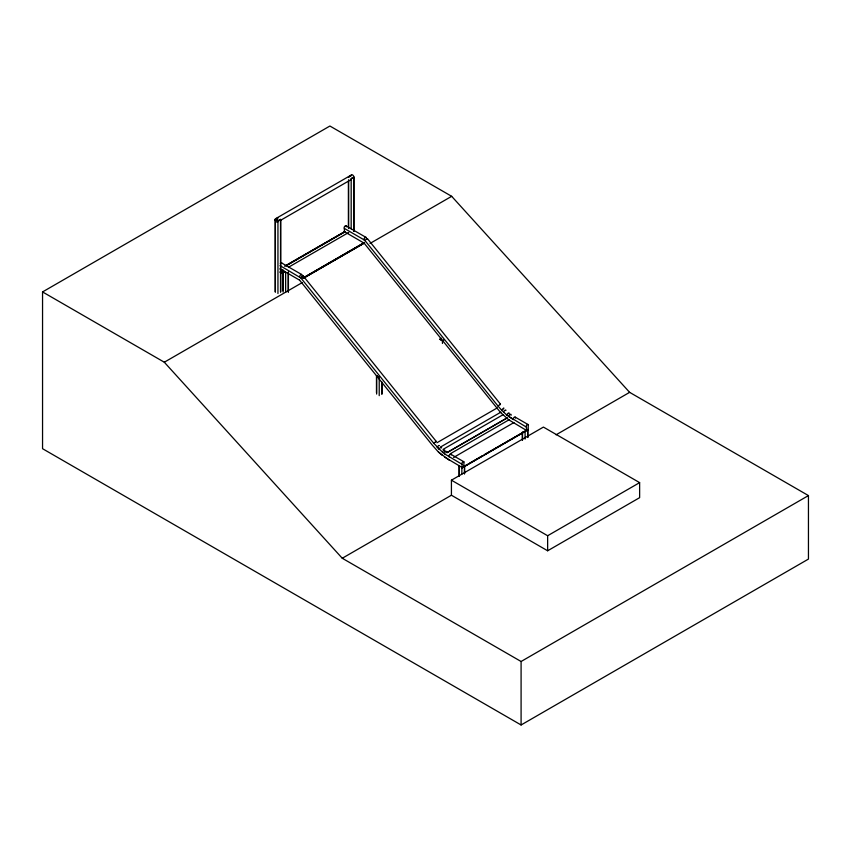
<?xml version="1.0" encoding="UTF-8"?>
<svg xmlns="http://www.w3.org/2000/svg" width="851" height="851" viewBox="0 0 851 851"><rect width="100%" height="100%" fill="white"/><g stroke="black" fill="none" stroke-linecap="round" stroke-linejoin="round"><path stroke-width="1.28" d="M444.605 451.349A1.553 0.702 -51.1 0 0 444.637 450.062A1.553 0.702 -51.1 0 0 443.222 450.881A1.553 0.702 -51.1 0 0 442.701 452.445L433.744 443.265L300.86 277.958L301.786 276.362L303.126 275.841L436.127 441.286L435.606 442.105M366.217 237.737A1.564 0.777 -53.9 0 0 364.824 237.812A1.564 0.777 -53.9 0 0 364.09 239.812C365.334 242.492 365.622 238.035 367.462 238.695L500.452 404.14L500.165 404.704M439.488 445.594L438.542 445.53L437.276 447.296M367.249 239.344L367.462 238.695M503.441 408.991L503.813 408.012L501.537 410.086L507.143 415.416L526.354 427.096A1.553 0.894 -60 0 1 527.312 424.638A1.553 0.894 -60 0 1 528.258 426L528.141 429.776L462.157 467.869L462.029 464.242A1.553 0.894 -60 0 1 462.976 461.785A1.553 0.894 -60 0 1 463.933 463.135L463.806 466.603M302.488 277.022L303.126 275.841M42.55 291.925L329.911 126.022L451.668 196.315L629.623 392.343L808.45 495.58L808.45 559.075L521.089 724.978L42.55 448.7L42.55 291.925L164.307 362.218L342.262 558.256L521.089 661.493L808.45 495.58M275.543 218.739L351.516 174.881M275.203 291.946L275.203 219.388L277.947 217.803M348.431 177.114L350.261 176.051M276.235 218.888L277.947 217.899M348.602 177.114L350.314 176.125M351.176 178.699L353.92 177.114L353.92 231.206M279.915 220.707L351.293 179.497M284.606 266.193L344.953 231.472M285.883 265.778L345.038 231.632M286.074 265.789L345.229 231.632M283.521 270.118L280.053 272.118L282.862 273.735L282.862 270.501M288.457 267.267L348.75 232.451M302.913 278.075L364.345 242.609L302.913 278.139M304.35 277.681L364.643 242.875L304.328 277.724M164.307 362.218L302.243 282.585M370.057 243.429L451.668 196.315M441.595 338.251L439.701 339.241L442.446 340.825M439.882 339.241L442.446 340.719L444.169 339.73M436.967 442.733L497.292 407.884M440.658 446.966L500.973 412.107M442.988 449.424L503.292 414.565M507.1 417.937L446.807 452.743L507.09 417.99M450.211 453.806L509.366 419.596M453.636 457.434L513.93 422.564M461.859 474.05L461.859 467.337L464.433 465.859L464.433 473.794M461.859 467.444L467.55 464.348M469.826 463.04L482.336 455.806M484.613 454.498L528.088 429.489M528.141 429.457L462.104 467.773M451.424 495.229L451.424 480.187L543.417 427.085L639.633 482.634L639.633 497.665L547.64 550.778L451.424 495.229L342.262 558.256M556.065 434.818L629.623 392.343M451.424 480.187L547.64 535.736L639.633 482.634M345.985 225.823L365.994 237.386M346.272 226.887A1.553 0.894 -60 0 0 345.059 226.004A1.553 0.894 -60 0 0 344.251 228.355L364.207 239.929M275.203 219.388L277.947 220.973L280.702 219.388L280.702 291.946M281.649 262.97L301.669 274.522M280.053 265.64L300.871 277.958M280.053 268.82L299.499 280.107M280.202 269.065L282.766 270.544M285.649 272.426L282.904 270.831L282.904 290.68M280.202 272.033L282.766 273.522M515.153 417.096L528.088 424.564M450.817 454.243L463.752 461.71M444.796 454.019L462.167 464.369M462.157 467.55L444.53 457.03M449.083 460.061L438.435 452.051L432.446 445.318L299.509 280.043M442.797 452.562L444.679 453.891A1.553 0.808 -55.4 0 1 445.658 451.636A1.553 0.808 -55.4 0 1 446.722 452.445M438.456 451.998L442.265 455.37M449.19 456.87L449.051 456.742A1.553 0.872 -58.4 0 1 449.764 454.53A1.553 0.872 -58.4 0 1 451.115 454.934M299.882 277.075L299.754 276.958A1.564 0.777 -53.9 0 1 300.637 274.83A1.564 0.777 -53.9 0 1 301.892 275.171M507.143 415.416L507.036 415.309A1.553 0.702 -51.1 0 1 508.164 413.16A1.553 0.702 -51.1 0 1 509.1 413.873M500.452 404.14L498.026 406.065L501.611 410.161M436.127 441.286L433.755 443.265M503.686 412.352L503.601 412.267A1.553 0.564 -45.9 0 1 504.781 410.405A1.553 0.564 -45.9 0 1 505.834 410.576M437.265 447.307L439.35 449.488A1.553 0.564 -45.9 0 1 440.605 447.445A1.553 0.564 -45.9 0 1 441.371 447.998M365.196 240.822L498.08 406.118M547.64 535.736L547.64 550.778M527.843 429.542L527.833 437.478M527.663 429.542L527.663 437.478M526.492 427.234L526.492 430.415L508.855 419.883L500.462 412.405L364.132 243.163L344.389 231.674L344.389 228.504M525.088 431.031L525.088 439.073M522.514 432.191L522.514 440.127M522.344 432.191L522.344 440.127M521.089 661.493L521.089 724.978M464.603 465.859L464.603 473.794M459.285 465.859L459.285 476.432M459.115 465.859L459.115 476.432M442.446 340.719L442.446 343.474M381.971 382.163L381.971 394.066M381.791 382.163L381.791 394.066M379.216 395.651L379.216 377.036L376.472 375.546L376.472 392.747M376.653 375.546L376.653 394.066M353.75 231.206L353.75 177.114L351.176 178.593L351.176 228.834M348.602 179.752L348.602 228.568M348.431 181.072L348.431 227.249M288.404 272.16L288.404 291.999M288.223 272.16L288.223 291.999M285.649 292.265L285.649 272.32L283.085 270.831L283.085 291.999M280.522 291.946L280.522 219.388L277.947 220.877L277.947 293.531M275.373 219.388L275.373 291.946M351.176 175.838A1.947 1.128 60 0 1 352.995 175.274A1.947 1.128 60 0 1 353.59 178.167M280.33 263.533A1.553 0.894 -60 0 1 281.936 263.374M511.057 415.299A1.553 0.808 -55.4 0 0 509.983 414.49A1.553 0.808 -55.4 0 0 509.015 416.756L513.376 419.607A1.553 0.872 -58.4 0 1 514.238 417.277A1.553 0.872 -58.4 0 1 515.398 418.139M275.203 219.696A1.947 1.128 60 0 0 277.352 222.154A1.947 1.128 60 0 0 277.181 219.313A1.947 1.128 60 0 0 275.203 219.696"/></g></svg>
